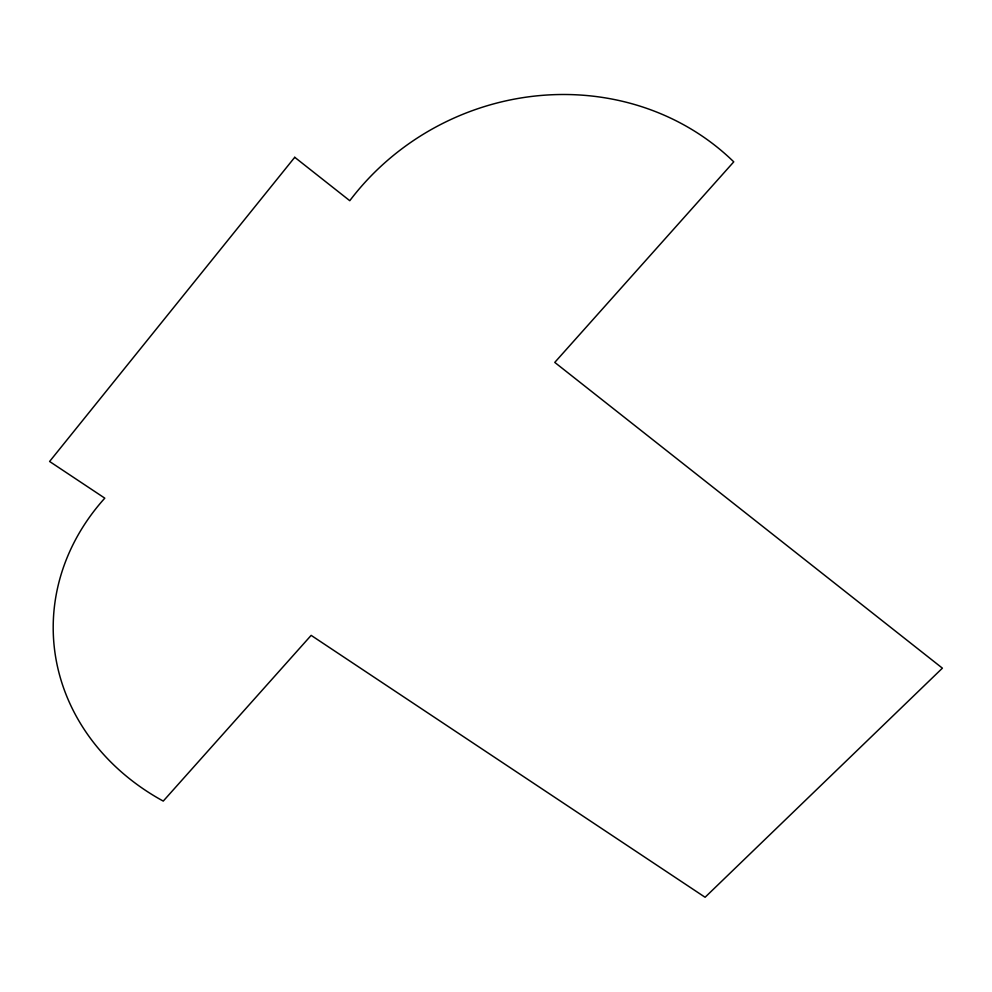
<?xml version="1.0" encoding="UTF-8"?>
<svg xmlns="http://www.w3.org/2000/svg" width="992" height="992" viewBox="0 0 992 992"><rect width="100%" height="100%" fill="white"/><g stroke="black" fill="none" stroke-linecap="round" stroke-linejoin="round"><path stroke-width="1.49" d="M294.736 157.294L49.6 461.478L104.792 498.158A239.742 207.75 -2.6 0 0 163.258 801.09L311.153 635.364L705.089 897.264L942.4 668.162L554.764 362.402L733.758 161.857A253.22 235.91 -24.5 0 0 349.779 200.706L294.736 157.294"/></g></svg>
